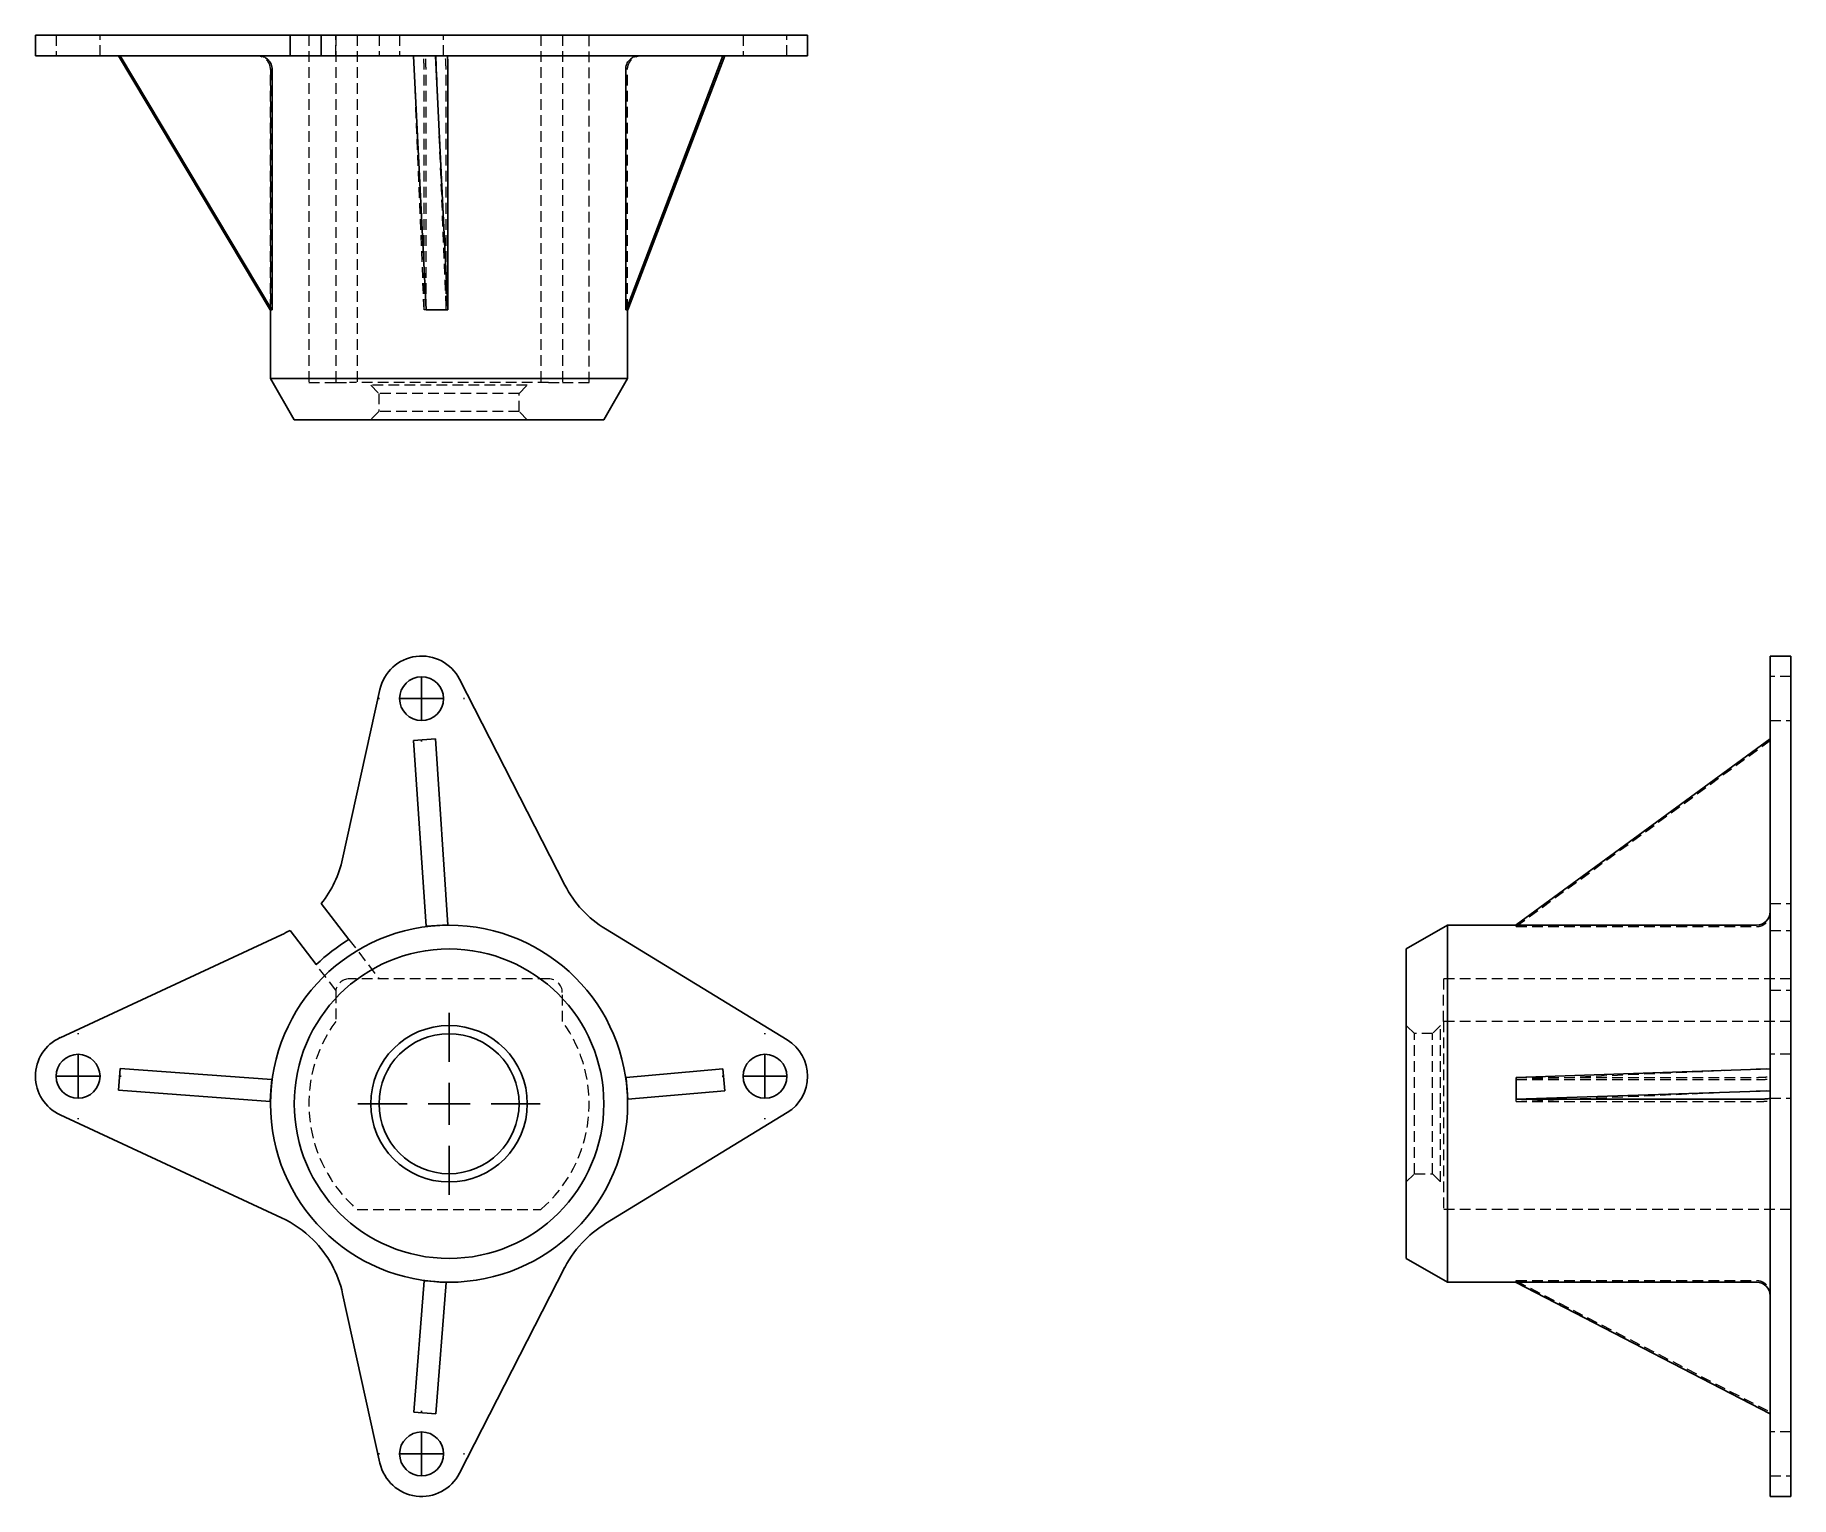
# Model space of a CAD drawing. Header units: millimetres. Extents: x 37 to 246, y 7 to 181.
import ezdxf

# ---------------------------------------------------------------- set-up
doc = ezdxf.new("R2010")
doc.units = ezdxf.units.MM
doc.linetypes.add('HIDDEN', pattern=[1.905, 1.27, -0.635])
doc.layers.add('10', color=7, linetype='Continuous')

# ---------------------------------------------------------------- blocks, each defined once
blk = doc.blocks.new('SW_CENTERMARKSYMBOL_0')
at = {"layer": '10', "color": 0}
for p, q in [((0, 5), (0, 10.83)), ((0, 0), (0, 2.5)), ((-5, 0), (-10.83, 0)), ((0, 0), (-2.5, 0)), ((0, 0), (0, -2.5)), ((0, 0), (2.5, 0)), ((5, 0), (10.83, 0)), ((0, -5), (0, -10.83))]:
    blk.add_line(p, q, dxfattribs=at)
blk = doc.blocks.new('SW_CENTERMARKSYMBOL_1')
at = {"layer": '10', "color": 0}
for p, q in [((0, 5), (0, 5.11)), ((0, 0), (0, 2.5)), ((-5, 0), (-5.11, 0)), ((0, 0), (-2.5, 0)), ((0, 0), (0, -2.5)), ((0, 0), (2.5, 0)), ((5, 0), (5.11, 0)), ((0, -5), (0, -5.11))]:
    blk.add_line(p, q, dxfattribs=at)
blk = doc.blocks.new('SW_CENTERMARKSYMBOL_2')
at = {"layer": '10', "color": 0}
for p, q in [((0, 5), (0, 5.11)), ((0, 0), (0, 2.5)), ((-5, 0), (-5.11, 0)), ((0, 0), (-2.5, 0)), ((0, 0), (0, -2.5)), ((0, 0), (2.5, 0)), ((5, 0), (5.11, 0)), ((0, -5), (0, -5.11))]:
    blk.add_line(p, q, dxfattribs=at)
blk = doc.blocks.new('SW_CENTERMARKSYMBOL_3')
at = {"layer": '10', "color": 0}
for p, q in [((0, 5), (0, 5.11)), ((0, 0), (0, 2.5)), ((-5, 0), (-5.11, 0)), ((0, 0), (-2.5, 0)), ((0, 0), (0, -2.5)), ((0, 0), (2.5, 0)), ((5, 0), (5.11, 0)), ((0, -5), (0, -5.11))]:
    blk.add_line(p, q, dxfattribs=at)
blk = doc.blocks.new('SW_CENTERMARKSYMBOL_4')
at = {"layer": '10', "color": 0}
for p, q in [((0, 5), (0, 5.11)), ((0, 0), (0, 2.5)), ((-5, 0), (-5.11, 0)), ((0, 0), (-2.5, 0)), ((0, 0), (0, -2.5)), ((0, 0), (2.5, 0)), ((5, 0), (5.11, 0)), ((0, -5), (0, -5.11))]:
    blk.add_line(p, q, dxfattribs=at)

msp = doc.modelspace()

# ---------------------------------------------------------------- linework, layer by layer
at = {"color": 7, "linetype": 'Continuous', "lineweight": 25}
for p, q in [((37.08, 180.88), (37.08, 178.42)), ((40.02, 180.88), (37.08, 180.88)), ((66.36, 180.88), (40.02, 180.88)), ((66.36, 180.88), (67.36, 180.88)), ((67.36, 178.42), (67.36, 180.88)), ((71.08, 180.88), (67.36, 180.88)), ((71.08, 178.42), (71.08, 180.88)), ((71.08, 180.88), (73.61, 180.88)), ((78.05, 180.88), (73.61, 180.88)), ((87.51, 180.88), (78.05, 180.88)), ((100.05, 180.88), (87.51, 180.88)), ((100.05, 180.88), (104.87, 180.88)), ((126.49, 180.88), (104.87, 180.88)), ((128.92, 180.88), (126.49, 180.88)), ((128.92, 178.42), (128.92, 180.88)), ((40.02, 178.42), (37.08, 178.42)), ((66.36, 178.42), (40.02, 178.42)), ((64.99, 148.2), (46.94, 178.42)), ((65.18, 148.2), (47.14, 178.42)), ((66.36, 178.42), (67.36, 178.42)), ((70.48, 178.42), (67.36, 178.42)), ((70.48, 178.42), (71.08, 178.42)), ((71.08, 178.42), (73.61, 178.42)), ((78.05, 178.42), (73.61, 178.42)), ((87.51, 178.42), (78.05, 178.42)), ((83.53, 148.2), (82.03, 178.42)), ((84.64, 178.42), (86.14, 148.2)), ((100.05, 178.42), (87.51, 178.42)), ((100.05, 178.42), (104.87, 178.42)), ((126.49, 178.42), (104.87, 178.42)), ((118.85, 178.42), (107.32, 148.2)), ((107.54, 148.2), (119.08, 178.42)), ((128.92, 178.42), (126.49, 178.42)), ((65.22, 148.2), (65.22, 176.79)), ((86.14, 148.2), (86.14, 176.79)), ((107.28, 148.2), (107.28, 176.79)), ((65.08, 148.2), (64.99, 148.2)), ((65.03, 148.2), (65.03, 140.03)), ((65.18, 148.2), (65.08, 148.2)), ((65.22, 148.2), (65.18, 148.2)), ((84.83, 148.2), (83.53, 148.2)), ((86.14, 148.2), (84.83, 148.2)), ((86.14, 148.2), (86.14, 148.2)), ((107.28, 148.2), (107.32, 148.2)), ((107.43, 148.2), (107.32, 148.2)), ((107.54, 148.2), (107.43, 148.2)), ((107.51, 140.03), (107.51, 148.2)), ((65.03, 140.03), (67.86, 135.12)), ((65.03, 140.03), (107.51, 140.03)), ((104.68, 135.12), (107.51, 140.03)), ((67.86, 135.12), (104.68, 135.12)), ((245.88, 107), (243.42, 107)), ((243.42, 104.24), (243.42, 107)), ((245.88, 104.24), (245.88, 107)), ((78.05, 103.02), (73.61, 82.87)), ((100.05, 79.73), (87.51, 104.24)), ((243.42, 79.73), (243.42, 104.24)), ((245.88, 79.73), (245.88, 104.24)), ((82.03, 96.96), (84.64, 97.13)), ((83.53, 74.84), (82.03, 96.96)), ((84.64, 97.13), (86.14, 75.01)), ((243.42, 97.13), (213.2, 75.01)), ((243.42, 79.73), (243.42, 74.53)), ((245.88, 79.73), (245.88, 74.53)), ((71.08, 77.55), (74.37, 73.27)), ((66.36, 73.83), (40.02, 61.59)), ((70.48, 70.28), (67.36, 74.35)), ((84.83, 74.93), (83.53, 74.84)), ((83.53, 74.8), (83.53, 74.84)), ((86.14, 75.01), (84.83, 74.93)), ((86.14, 75.01), (86.14, 74.97)), ((126.49, 61.32), (104.87, 74.53)), ((205.03, 74.97), (200.12, 72.14)), ((241.79, 74.97), (205.03, 74.97)), ((205.03, 74.97), (205.03, 53.73)), ((213.2, 75.01), (213.2, 74.97)), ((243.42, 61.32), (243.42, 74.53)), ((245.88, 61.32), (245.88, 74.53)), ((200.12, 72.14), (200.12, 53.73)), ((243.42, 52.68), (243.42, 61.32)), ((245.88, 52.68), (245.88, 61.32)), ((47.14, 57.94), (46.94, 55.33)), ((65.18, 56.6), (47.14, 57.94)), ((65.18, 56.6), (65.08, 55.3)), ((65.22, 56.6), (65.18, 56.6)), ((107.28, 56.87), (107.32, 56.87)), ((118.85, 57.88), (107.32, 56.87)), ((107.43, 55.57), (107.32, 56.87)), ((118.85, 57.88), (119.08, 55.27)), ((243.42, 57.88), (213.2, 56.87)), ((213.2, 55.57), (213.2, 56.87)), ((64.99, 54), (46.94, 55.33)), ((65.08, 55.3), (64.99, 54)), ((107.54, 54.27), (107.43, 55.57)), ((107.54, 54.27), (119.08, 55.27)), ((213.2, 54.27), (213.2, 55.57)), ((213.2, 54.27), (243.42, 55.27)), ((40.02, 52.41), (66.36, 40.17)), ((64.99, 54), (65.03, 53.99)), ((104.87, 39.47), (126.49, 52.68)), ((107.54, 54.27), (107.5, 54.27)), ((200.12, 53.73), (200.12, 35.32)), ((205.03, 53.73), (205.03, 32.49)), ((213.2, 54.27), (241.79, 54.27)), ((213.2, 54.27), (213.2, 54.27)), ((243.42, 39.47), (243.42, 52.68)), ((245.88, 39.47), (245.88, 52.68)), ((243.42, 39.47), (243.42, 37.56)), ((245.88, 39.47), (245.88, 34.27)), ((243.42, 37.56), (243.42, 34.27)), ((87.51, 9.76), (100.05, 34.27)), ((200.12, 35.32), (205.03, 32.49)), ((243.42, 9.76), (243.42, 34.27)), ((245.88, 9.76), (245.88, 34.27)), ((83.3, 32.66), (82.08, 17.05)), ((83.3, 32.66), (83.31, 32.7)), ((83.3, 32.66), (84.61, 32.56)), ((84.61, 32.56), (85.91, 32.45)), ((84.69, 16.85), (85.91, 32.45)), ((85.91, 32.49), (85.91, 32.45)), ((205.03, 32.49), (241.79, 32.49)), ((213.2, 32.49), (213.2, 32.45)), ((243.42, 16.85), (213.2, 32.45)), ((73.61, 31.13), (78.05, 10.98)), ((84.69, 16.85), (82.08, 17.05)), ((243.42, 7), (243.42, 9.76)), ((245.88, 7), (245.88, 9.76)), ((243.42, 7), (245.88, 7))]:
    msp.add_line(p, q, dxfattribs=at)
at = {"color": 7, "linetype": 'HIDDEN', "lineweight": 18}
for p, q in [((39.54, 180.88), (39.54, 178.42)), ((44.76, 178.42), (44.76, 180.88)), ((69.6, 180.88), (69.6, 139.54)), ((72.79, 180.88), (72.79, 139.54)), ((72.81, 178.42), (72.81, 180.88)), ((75.34, 180.88), (75.34, 139.54)), ((77.95, 180.88), (77.95, 178.42)), ((80.39, 180.88), (80.39, 178.42)), ((85.61, 178.42), (85.61, 180.88)), ((97.2, 180.88), (97.2, 139.54)), ((99.75, 180.88), (99.75, 139.54)), ((102.93, 139.54), (102.93, 180.88)), ((121.24, 180.88), (121.24, 178.42)), ((126.46, 178.42), (126.46, 180.88)), ((83.3, 148.2), (82.08, 178.42)), ((84.69, 178.42), (85.91, 148.2)), ((65.01, 177.01), (65.03, 176.79)), ((65.03, 148.2), (65.03, 176.79)), ((65.03, 176.79), (65.03, 148.2)), ((83.31, 148.2), (83.31, 176.79)), ((83.53, 148.2), (83.53, 176.79)), ((85.91, 148.2), (85.91, 176.79)), ((107.5, 148.2), (107.5, 176.79)), ((107.51, 148.2), (107.51, 176.79)), ((83.3, 148.2), (83.31, 148.2)), ((83.53, 148.2), (83.31, 148.2)), ((69.6, 139.54), (72.79, 139.54)), ((72.79, 139.54), (74.42, 139.54)), ((98.11, 139.54), (74.42, 139.54)), ((95.58, 139.21), (76.95, 139.21)), ((76.95, 139.21), (77.93, 138.23)), ((94.6, 138.23), (77.93, 138.23)), ((77.93, 138.23), (77.93, 136.1)), ((94.6, 138.23), (95.58, 139.21)), ((94.6, 136.1), (94.6, 138.23)), ((98.11, 139.54), (99.75, 139.54)), ((99.75, 139.54), (102.93, 139.54)), ((77.93, 136.1), (76.95, 135.12)), ((94.6, 136.1), (77.93, 136.1)), ((95.58, 135.12), (94.6, 136.1)), ((245.88, 104.55), (243.42, 104.55)), ((243.42, 99.32), (245.88, 99.32)), ((213.2, 74.84), (243.42, 96.96)), ((243.42, 77.55), (245.88, 77.55)), ((74.37, 73.27), (77.95, 68.6)), ((213.2, 74.93), (213.2, 74.97)), ((213.2, 74.97), (241.79, 74.97)), ((213.2, 74.97), (213.2, 74.97)), ((213.2, 74.8), (213.2, 74.93)), ((213.2, 74.8), (241.79, 74.8)), ((241.79, 74.97), (241.98, 75.02)), ((243.42, 74.35), (245.88, 74.35)), ((72.81, 67.24), (70.48, 70.28)), ((72.79, 66.97), (72.79, 63.53)), ((98.11, 68.6), (74.42, 68.6)), ((99.75, 63.53), (99.75, 66.97)), ((245.88, 68.6), (204.54, 68.6)), ((204.54, 68.6), (204.54, 66.97)), ((204.54, 63.53), (204.54, 66.97)), ((243.42, 67.24), (245.88, 67.24)), ((201.1, 62.07), (200.12, 63.05)), ((204.21, 63.05), (203.23, 62.07)), ((204.21, 53.73), (204.21, 63.05)), ((204.54, 63.53), (204.54, 41.15)), ((245.88, 63.53), (204.54, 63.53)), ((201.1, 53.73), (201.1, 62.07)), ((203.23, 62.07), (201.1, 62.07)), ((203.23, 53.73), (203.23, 62.07)), ((245.88, 59.61), (243.42, 59.61)), ((213.2, 56.6), (243.42, 57.94)), ((213.2, 56.87), (241.79, 56.87)), ((213.2, 56.6), (241.79, 56.6)), ((213.2, 54), (243.42, 55.33)), ((243.42, 54.39), (245.88, 54.39)), ((201.1, 45.4), (201.1, 53.73)), ((203.23, 45.4), (203.23, 53.73)), ((204.21, 44.42), (204.21, 53.73)), ((213.2, 53.99), (213.2, 54.27)), ((213.2, 53.99), (241.79, 53.99)), ((200.12, 44.42), (201.1, 45.4)), ((201.1, 45.4), (203.23, 45.4)), ((203.23, 45.4), (204.21, 44.42)), ((75.34, 41.15), (97.2, 41.15)), ((245.88, 41.15), (204.54, 41.15)), ((213.2, 32.56), (213.2, 32.7)), ((213.2, 32.7), (241.79, 32.7)), ((213.2, 32.66), (243.42, 17.05)), ((213.2, 32.49), (213.2, 32.56)), ((213.2, 32.49), (241.79, 32.49)), ((213.2, 32.49), (213.2, 32.49)), ((243.39, 31.05), (243.42, 30.86)), ((245.88, 14.68), (243.42, 14.68)), ((243.42, 9.45), (245.88, 9.45))]:
    msp.add_line(p, q, dxfattribs=at)
at = {"color": 7, "linetype": 'HIDDEN', "lineweight": 18, "flags": 128}
msp.add_lwpolyline([(63.39, 178.42), (63.71, 178.39), (63.99, 178.31)], dxfattribs=at)
at = {"color": 7, "linetype": 'Continuous', "lineweight": 25}
for centre, radius in [((83, 101.93), 2.61), ((86.27, 53.73), 21.24), ((86.27, 53.73), 18.41), ((86.27, 53.73), 9.31), ((86.27, 53.73), 8.33), ((42.15, 57), 2.61), ((123.85, 57), 2.61), ((83, 12.07), 2.61)]:
    msp.add_circle(centre, radius, dxfattribs=at)
for centre, radius, start, end in [((83, 101.93), 5.07, 27.097, 167.578), ((60.85, 85.69), 13.07, 321.5085, 347.578), ((111.69, 85.69), 13.07, 207.097, 238.574), ((241.79, 76.61), 1.63, 270, 0), ((60.85, 85.69), 13.07, 294.92, 299.8608), ((86.27, 53.73), 22.88, 121.3494, 133.6506), ((42.15, 57), 5.07, 114.92, 245.0797), ((123.85, 57), 5.07, 301.426, 58.574), ((60.85, 28.31), 13.07, 45, 65.08), ((111.69, 28.31), 13.07, 121.426, 135), ((60.85, 28.31), 13.07, 12.422, 45), ((111.69, 28.31), 13.07, 135, 152.903), ((241.79, 30.86), 1.63, 0, 90), ((83, 12.07), 5.07, 192.422, 332.903)]:
    msp.add_arc(centre, radius, start, end, dxfattribs=at)
at = {"color": 7, "linetype": 'HIDDEN', "lineweight": 18}
for centre, radius, start, end in [((74.42, 66.97), 1.63, 90, 180), ((98.11, 66.97), 1.63, 0, 90), ((86.27, 53.73), 16.67, 143.9811, 229.0168), ((86.27, 53.73), 16.67, 310.9832, 36.0189)]:
    msp.add_arc(centre, radius, start, end, dxfattribs=at)
for points, knots in [([(65.03, 176.79), (65.03, 177), (64.99, 177.22), (64.82, 177.61), (64.7, 177.8), (64.4, 178.1), (64.22, 178.22), (63.82, 178.38), (63.61, 178.42), (63.4, 178.42)], [0, 0, 0, 0, 0.25, 0.25, 0.5, 0.5, 0.75, 0.75, 1, 1, 1, 1]), ([(83.31, 176.79), (83.31, 177), (83.3, 177.22), (83.29, 177.61), (83.28, 177.8), (83.26, 178.1), (83.24, 178.22), (83.21, 178.38), (83.2, 178.42), (83.18, 178.42)], [0, 0, 0, 0, 0.25, 0.25, 0.5, 0.5, 0.75, 0.75, 1, 1, 1, 1]), ([(83.53, 176.79), (83.53, 177), (83.53, 177.22), (83.52, 177.61), (83.51, 177.8), (83.49, 178.1), (83.47, 178.22), (83.45, 178.38), (83.43, 178.42), (83.42, 178.42)], [0, 0, 0, 0, 0.25, 0.25, 0.5, 0.5, 0.75, 0.75, 1, 1, 1, 1]), ([(85.91, 176.79), (85.91, 177), (85.91, 177.22), (85.9, 177.61), (85.89, 177.8), (85.86, 178.1), (85.85, 178.22), (85.82, 178.38), (85.8, 178.42), (85.79, 178.42)], [0, 0, 0, 0, 0.25, 0.25, 0.5, 0.5, 0.75, 0.75, 1, 1, 1, 1]), ([(107.5, 176.79), (107.5, 177), (107.55, 177.22), (107.71, 177.61), (107.83, 177.8), (108.13, 178.1), (108.31, 178.22), (108.71, 178.38), (108.92, 178.42), (109.13, 178.42)], [0, 0, 0, 0, 0.25, 0.25, 0.5, 0.5, 0.75, 0.75, 1, 1, 1, 1]), ([(241.79, 74.8), (242, 74.8), (242.22, 74.84), (242.61, 75), (242.8, 75.12), (243.1, 75.43), (243.22, 75.61), (243.38, 76), (243.42, 76.22), (243.42, 76.43)], [0, 0, 0, 0, 0.25, 0.25, 0.5, 0.5, 0.75, 0.75, 1, 1, 1, 1]), ([(243.3, 76.01), (243.31, 76.02), (243.42, 76.2), (243.42, 76.41), (243.42, 76.61)], [0, 0, 0, 0, 0.082003, 1, 1, 1, 1]), ([(241.79, 56.87), (242, 56.87), (242.22, 56.87), (242.61, 56.89), (242.8, 56.9), (243.1, 56.93), (243.22, 56.94), (243.38, 56.98), (243.42, 56.99), (243.42, 57.01)], [0, 0, 0, 0, 0.25, 0.25, 0.5, 0.5, 0.75, 0.75, 1, 1, 1, 1]), ([(241.79, 56.6), (242, 56.6), (242.22, 56.6), (242.61, 56.62), (242.8, 56.63), (243.1, 56.65), (243.22, 56.66), (243.38, 56.69), (243.42, 56.71), (243.42, 56.72)], [0, 0, 0, 0, 0.25, 0.25, 0.5, 0.5, 0.75, 0.75, 1, 1, 1, 1]), ([(241.79, 53.99), (242, 53.99), (242.22, 54), (242.61, 54.01), (242.8, 54.02), (243.1, 54.04), (243.22, 54.05), (243.38, 54.08), (243.42, 54.1), (243.42, 54.12)], [0, 0, 0, 0, 0.25, 0.25, 0.5, 0.5, 0.75, 0.75, 1, 1, 1, 1]), ([(241.79, 32.7), (242, 32.7), (242.22, 32.66), (242.61, 32.49), (242.8, 32.37), (243.1, 32.07), (243.22, 31.89), (243.38, 31.49), (243.42, 31.28), (243.42, 31.07)], [0, 0, 0, 0, 0.25, 0.25, 0.5, 0.5, 0.75, 0.75, 1, 1, 1, 1])]:
    msp.add_open_spline(points, degree=3, knots=knots, dxfattribs=at)
at = {"color": 7, "linetype": 'Continuous', "lineweight": 25}
for points in [[(65.22, 176.79), (65.22, 177), (65.18, 177.22), (65.01, 177.61), (64.89, 177.8), (64.59, 178.1), (64.41, 178.22), (64.02, 178.38), (63.8, 178.42), (63.59, 178.42)], [(86.14, 176.79), (86.14, 177), (86.14, 177.22), (86.12, 177.61), (86.12, 177.8), (86.1, 178.1), (86.08, 178.22), (86.06, 178.38), (86.04, 178.42), (86.03, 178.42)], [(107.28, 176.79), (107.28, 177), (107.32, 177.22), (107.48, 177.61), (107.6, 177.8), (107.91, 178.1), (108.09, 178.22), (108.48, 178.38), (108.69, 178.42), (108.91, 178.42)], [(241.79, 54.27), (242, 54.27), (242.22, 54.27), (242.61, 54.28), (242.8, 54.29), (243.1, 54.32), (243.22, 54.34), (243.38, 54.37), (243.42, 54.39), (243.42, 54.41)]]:
    msp.add_open_spline(points, degree=3, knots=[0, 0, 0, 0, 0.25, 0.25, 0.5, 0.5, 0.75, 0.75, 1, 1, 1, 1], dxfattribs=at)

# ---------------------------------------------------------------- block references
at = {"layer": '10'}
for name, p in [('SW_CENTERMARKSYMBOL_1', (83, 101.93)), ('SW_CENTERMARKSYMBOL_0', (86.27, 53.73)), ('SW_CENTERMARKSYMBOL_4', (42.15, 57)), ('SW_CENTERMARKSYMBOL_3', (123.85, 57)), ('SW_CENTERMARKSYMBOL_2', (83, 12.07))]:
    msp.add_blockref(name, p, dxfattribs=at)

doc.saveas('drawing.dxf')
